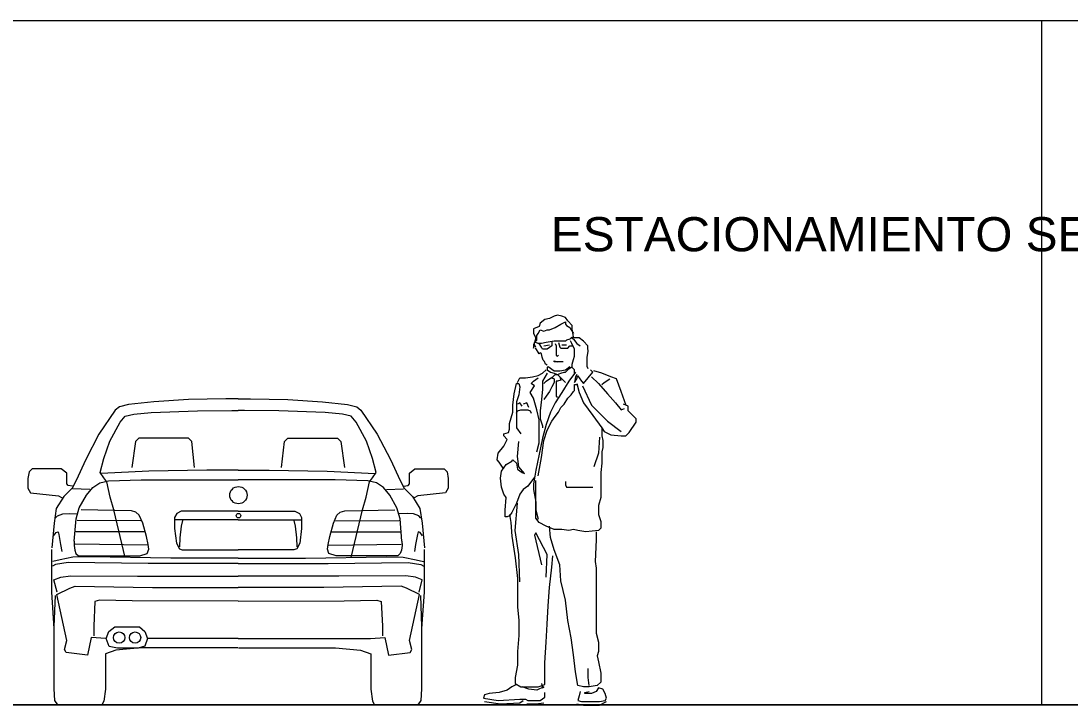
# Model space of a CAD drawing. Header units: metres. Extents: x -2 to 3328848, y -2 to 2725060.
# Drawn here: x 1663760.57 to 1663806.61, y 1363018.73 to 1363048.75 of the extents above; entities that cross this region are included whole.
import ezdxf

# ---------------------------------------------------------------- set-up
doc = ezdxf.new("R2010")
doc.units = ezdxf.units.M
doc.layers.get('0').update_dxf_attribs({"color": 253, "lineweight": 0})
doc.layers.add('DIEN HOA', color=253, linetype='Continuous', lineweight=0)
doc.layers.add('EFEC', color=253, linetype='Continuous', lineweight=0)
doc.styles.get("Standard").update_dxf_attribs({"font": 'arial.ttf'})

# ---------------------------------------------------------------- blocks, each defined once
blk = doc.blocks.new('A$C5B027DEA')
at = {"color": 0}
for p, q in [((0.3222, 1.7732, -2.7285), (0.3014, 1.7628, -2.7285)), ((0.3378, 1.7784, -2.7285), (0.3222, 1.7732, -2.7285)), ((0.3586, 1.7732, -2.7285), (0.3378, 1.7784, -2.7285)), ((0.3741, 1.768, -2.7285), (0.3586, 1.7732, -2.7285)), ((0.2546, 1.7264, -2.7285), (0.2286, 1.716, -2.7285)), ((0.2598, 1.742, -2.7285), (0.2546, 1.7264, -2.7285)), ((0.2806, 1.7576, -2.7285), (0.2598, 1.742, -2.7285)), ((0.3014, 1.7628, -2.7285), (0.2806, 1.7576, -2.7285)), ((0.3274, 1.7212, -2.7285), (0.3534, 1.7368, -2.7285)), ((0.3534, 1.7368, -2.7285), (0.3741, 1.7472, -2.7285)), ((0.3845, 1.7524, -2.7285), (0.3741, 1.768, -2.7285)), ((0.3741, 1.7472, -2.7285), (0.3741, 1.7368, -2.7285)), ((0.3741, 1.7368, -2.7285), (0.3793, 1.7316, -2.7285)), ((0.3793, 1.7316, -2.7285), (0.3949, 1.7212, -2.7285)), ((0.4053, 1.7316, -2.7285), (0.3845, 1.7524, -2.7285)), ((0.4053, 1.716, -2.7285), (0.4053, 1.7316, -2.7285)), ((0.2286, 1.716, -2.7285), (0.2286, 1.6952, -2.7285)), ((0.2286, 1.6952, -2.7285), (0.239, 1.6744, -2.7285)), ((0.2442, 1.6848, -2.7285), (0.2494, 1.6952, -2.7285)), ((0.2442, 1.664, -2.7285), (0.2442, 1.6848, -2.7285)), ((0.2494, 1.6952, -2.7285), (0.2598, 1.7108, -2.7285)), ((0.2598, 1.7108, -2.7285), (0.2754, 1.7056, -2.7285)), ((0.2754, 1.7056, -2.7285), (0.291, 1.7108, -2.7285)), ((0.291, 1.7108, -2.7285), (0.3014, 1.7108, -2.7285)), ((0.3014, 1.7108, -2.7285), (0.3274, 1.7212, -2.7285)), ((0.3949, 1.7212, -2.7285), (0.4001, 1.7108, -2.7285)), ((0.4001, 1.7108, -2.7285), (0.4105, 1.6952, -2.7285)), ((0.4105, 1.6796, -2.7285), (0.4001, 1.6744, -2.7285)), ((0.4105, 1.6796, -2.7285), (0.4053, 1.716, -2.7285)), ((0.2338, 1.6536, -2.7285), (0.2286, 1.6432, -2.7285)), ((0.2286, 1.6276, -2.7285), (0.2338, 1.6432, -2.7285)), ((0.2286, 1.6432, -2.7285), (0.2286, 1.6276, -2.7285)), ((0.239, 1.6744, -2.7285), (0.2338, 1.6536, -2.7285)), ((0.2338, 1.6536, -2.7285), (0.2442, 1.664, -2.7285)), ((0.2338, 1.6536, -2.7285), (0.239, 1.6588, -2.7285)), ((0.2338, 1.6432, -2.7285), (0.2338, 1.6536, -2.7285)), ((0.2338, 1.6432, -2.7285), (0.2338, 1.6536, -2.7285)), ((0.239, 1.6328, -2.7285), (0.2338, 1.6432, -2.7285)), ((0.2546, 1.6016, -2.7285), (0.2382, 1.6286, -2.7285)), ((0.239, 1.6588, -2.7285), (0.2442, 1.664, -2.7285)), ((0.2494, 1.6484, -2.7285), (0.239, 1.6536, -2.7285)), ((0.265, 1.6484, -2.7285), (0.2494, 1.6484, -2.7285)), ((0.265, 1.6328, -2.7285), (0.2546, 1.6484, -2.7285)), ((0.2858, 1.6536, -2.7285), (0.265, 1.6484, -2.7285)), ((0.2702, 1.6224, -2.7285), (0.265, 1.6328, -2.7285)), ((0.2754, 1.638, -2.7285), (0.3014, 1.6432, -2.7285)), ((0.3222, 1.6588, -2.7285), (0.2858, 1.6536, -2.7285)), ((0.3118, 1.638, -2.7285), (0.291, 1.6224, -2.7285)), ((0.3118, 1.6588, -2.7285), (0.3118, 1.6484, -2.7285)), ((0.3118, 1.6484, -2.7285), (0.3118, 1.638, -2.7285)), ((0.3274, 1.6588, -2.7285), (0.3222, 1.6588, -2.7285)), ((0.3378, 1.6588, -2.7285), (0.3274, 1.6588, -2.7285)), ((0.3274, 1.6484, -2.7285), (0.3326, 1.638, -2.7285)), ((0.3326, 1.638, -2.7285), (0.3326, 1.6276, -2.7285)), ((0.3326, 1.6276, -2.7285), (0.3326, 1.6224, -2.7285)), ((0.343, 1.6588, -2.7285), (0.3378, 1.6588, -2.7285)), ((0.3741, 1.6588, -2.7285), (0.343, 1.6588, -2.7285)), ((0.343, 1.6536, -2.7285), (0.3482, 1.6328, -2.7285)), ((0.3482, 1.6328, -2.7285), (0.3534, 1.6276, -2.7285)), ((0.3534, 1.6276, -2.7285), (0.3689, 1.6276, -2.7285)), ((0.3586, 1.6432, -2.7285), (0.3793, 1.6432, -2.7285)), ((0.3689, 1.6276, -2.7285), (0.3845, 1.6276, -2.7285)), ((0.3793, 1.664, -2.7285), (0.3741, 1.6588, -2.7285)), ((0.3949, 1.6692, -2.7285), (0.3793, 1.664, -2.7285)), ((0.3845, 1.6276, -2.7285), (0.3949, 1.638, -2.7285)), ((0.4001, 1.6744, -2.7285), (0.3949, 1.6692, -2.7285)), ((0.3949, 1.638, -2.7285), (0.4053, 1.638, -2.7285)), ((0.404, 1.6484, -2.7285), (0.397, 1.6612, -2.7285)), ((0.4001, 1.6744, -2.7285), (0.4105, 1.6692, -2.7285)), ((0.4105, 1.6744, -2.7285), (0.4001, 1.6744, -2.7285)), ((0.4157, 1.6224, -2.7285), (0.404, 1.6484, -2.7285)), ((0.4365, 1.6744, -2.7285), (0.4105, 1.6744, -2.7285)), ((0.4105, 1.6692, -2.7285), (0.4261, 1.6484, -2.7285)), ((0.4261, 1.6484, -2.7285), (0.4417, 1.638, -2.7285)), ((0.4573, 1.6588, -2.7285), (0.4365, 1.6744, -2.7285)), ((0.4763, 1.6388, -2.7285), (0.4573, 1.6588, -2.7285)), ((0.4763, 1.6284, -2.7285), (0.4763, 1.6388, -2.7285)), ((0.4781, 1.612, -2.7285), (0.4763, 1.6284, -2.7285)), ((0.2598, 1.6068, -2.7285), (0.2546, 1.6016, -2.7285)), ((0.265, 1.6016, -2.7285), (0.2598, 1.6068, -2.7285)), ((0.2684, 1.5871, -2.7285), (0.265, 1.6016, -2.7285)), ((0.273, 1.5723, -2.7285), (0.2684, 1.5871, -2.7285)), ((0.291, 1.6224, -2.7285), (0.2702, 1.6224, -2.7285)), ((0.3326, 1.6224, -2.7285), (0.3326, 1.5964, -2.7285)), ((0.3326, 1.5964, -2.7285), (0.3378, 1.5912, -2.7285)), ((0.3378, 1.5912, -2.7285), (0.343, 1.5964, -2.7285)), ((0.4105, 1.5756, -2.7285), (0.4157, 1.5912, -2.7285)), ((0.4157, 1.6172, -2.7285), (0.4157, 1.6224, -2.7285)), ((0.4157, 1.6016, -2.7285), (0.4157, 1.6172, -2.7285)), ((0.4157, 1.5912, -2.7285), (0.4157, 1.6016, -2.7285)), ((0.4729, 1.586, -2.7285), (0.4781, 1.612, -2.7285)), ((0.4729, 1.5652, -2.7285), (0.4729, 1.586, -2.7285)), ((0.2782, 1.5671, -2.7285), (0.273, 1.5723, -2.7285)), ((0.2828, 1.5543, -2.7285), (0.2782, 1.5671, -2.7285)), ((0.291, 1.5496, -2.7285), (0.2828, 1.5543, -2.7285)), ((0.2962, 1.5444, -2.7285), (0.291, 1.5392, -2.7285)), ((0.291, 1.5392, -2.7285), (0.291, 1.5288, -2.7285)), ((0.2962, 1.5444, -2.7285), (0.3222, 1.5236, -2.7285)), ((0.3222, 1.5704, -2.7285), (0.3378, 1.5652, -2.7285)), ((0.3222, 1.5652, -2.7285), (0.3222, 1.5704, -2.7285)), ((0.3274, 1.5652, -2.7285), (0.3222, 1.5652, -2.7285)), ((0.343, 1.5652, -2.7285), (0.3274, 1.5652, -2.7285)), ((0.3534, 1.5652, -2.7285), (0.343, 1.5652, -2.7285)), ((0.3637, 1.5652, -2.7285), (0.3534, 1.5652, -2.7285)), ((0.3741, 1.5288, -2.7285), (0.3949, 1.5444, -2.7285)), ((0.3741, 1.5184, -2.7285), (0.3897, 1.534, -2.7285)), ((0.3897, 1.534, -2.7285), (0.4053, 1.5444, -2.7285)), ((0.4053, 1.5548, -2.7285), (0.4105, 1.5756, -2.7285)), ((0.4053, 1.5392, -2.7285), (0.4053, 1.5548, -2.7285)), ((0.4157, 1.5288, -2.7285), (0.4053, 1.5392, -2.7285)), ((0.4729, 1.5444, -2.7285), (0.4729, 1.5652, -2.7285)), ((0.4781, 1.534, -2.7285), (0.4729, 1.5444, -2.7285)), ((0.1559, 1.4716, -2.7285), (0.1663, 1.4924, -2.7285)), ((0.1663, 1.4924, -2.7285), (0.1923, 1.4924, -2.7285)), ((0.1923, 1.4924, -2.7285), (0.2234, 1.4976, -2.7285)), ((0.2234, 1.4976, -2.7285), (0.2494, 1.5028, -2.7285)), ((0.2286, 1.4768, -2.7285), (0.2494, 1.4924, -2.7285)), ((0.2494, 1.5028, -2.7285), (0.2702, 1.5132, -2.7285)), ((0.2702, 1.5132, -2.7285), (0.2858, 1.5288, -2.7285)), ((0.291, 1.5132, -2.7285), (0.2702, 1.4768, -2.7285)), ((0.2858, 1.4768, -2.7285), (0.3014, 1.4872, -2.7285)), ((0.291, 1.5288, -2.7285), (0.3066, 1.5184, -2.7285)), ((0.3014, 1.4872, -2.7285), (0.317, 1.4976, -2.7285)), ((0.3066, 1.5184, -2.7285), (0.3222, 1.5132, -2.7285)), ((0.3118, 1.4924, -2.7285), (0.3222, 1.4872, -2.7285)), ((0.317, 1.4976, -2.7285), (0.3274, 1.508, -2.7285)), ((0.3222, 1.5236, -2.7285), (0.3482, 1.5236, -2.7285)), ((0.3222, 1.5132, -2.7285), (0.3378, 1.508, -2.7285)), ((0.3222, 1.4872, -2.7285), (0.3222, 1.4716, -2.7285)), ((0.3274, 1.508, -2.7285), (0.3378, 1.508, -2.7285)), ((0.3378, 1.508, -2.7285), (0.3534, 1.5132, -2.7285)), ((0.3378, 1.508, -2.7285), (0.343, 1.5028, -2.7285)), ((0.343, 1.5028, -2.7285), (0.3534, 1.4924, -2.7285)), ((0.3482, 1.5236, -2.7285), (0.3741, 1.5288, -2.7285)), ((0.3482, 1.4976, -2.7285), (0.3534, 1.482, -2.7285)), ((0.3534, 1.5132, -2.7285), (0.3689, 1.5184, -2.7285)), ((0.3534, 1.4924, -2.7285), (0.3689, 1.4768, -2.7285)), ((0.3689, 1.5184, -2.7285), (0.3741, 1.5184, -2.7285)), ((0.4209, 1.5184, -2.7285), (0.3897, 1.4768, -2.7285)), ((0.4157, 1.508, -2.7285), (0.4157, 1.5288, -2.7285)), ((0.4209, 1.4976, -2.7285), (0.4157, 1.4716, -2.7285)), ((0.4157, 1.4716, -2.7285), (0.4261, 1.4872, -2.7285)), ((0.4261, 1.508, -2.7285), (0.4209, 1.4976, -2.7285)), ((0.4261, 1.4872, -2.7285), (0.4313, 1.5028, -2.7285)), ((0.4313, 1.5028, -2.7285), (0.4365, 1.4924, -2.7285)), ((0.4365, 1.4924, -2.7285), (0.4469, 1.4768, -2.7285)), ((0.4573, 1.4664, -2.7285), (0.4781, 1.4924, -2.7285)), ((0.4781, 1.4924, -2.7285), (0.4989, 1.5184, -2.7285)), ((0.4989, 1.5184, -2.7285), (0.4885, 1.5288, -2.7285)), ((0.4937, 1.4976, -2.7285), (0.5248, 1.4664, -2.7285)), ((0.5404, 1.5132, -2.7285), (0.5041, 1.5236, -2.7285)), ((0.582, 1.4976, -2.7285), (0.5404, 1.5132, -2.7285)), ((0.5508, 1.4716, -2.7285), (0.5768, 1.4872, -2.7285)), ((0.608, 1.4872, -2.7285), (0.582, 1.4976, -2.7285)), ((0.6288, 1.43, -2.7285), (0.608, 1.4872, -2.7285)), ((0.1403, 1.4196, -2.7285), (0.1507, 1.4664, -2.7285)), ((0.1507, 1.4664, -2.7285), (0.1611, 1.4664, -2.7285)), ((0.1611, 1.4664, -2.7285), (0.1663, 1.4508, -2.7285)), ((0.1663, 1.4508, -2.7285), (0.1611, 1.4144, -2.7285)), ((0.2131, 1.4248, -2.7285), (0.2338, 1.456, -2.7285)), ((0.2182, 1.4664, -2.7285), (0.2286, 1.4768, -2.7285)), ((0.2338, 1.456, -2.7285), (0.2182, 1.4664, -2.7285)), ((0.2702, 1.4404, -2.7285), (0.265, 1.3936, -2.7285)), ((0.2702, 1.4768, -2.7285), (0.2702, 1.4404, -2.7285)), ((0.2754, 1.4664, -2.7285), (0.2858, 1.4768, -2.7285)), ((0.3118, 1.4508, -2.7285), (0.3014, 1.43, -2.7285)), ((0.3222, 1.4716, -2.7285), (0.3118, 1.4508, -2.7285)), ((0.3326, 1.4768, -2.7285), (0.3326, 1.4664, -2.7285)), ((0.3378, 1.4768, -2.7285), (0.3326, 1.4768, -2.7285)), ((0.3326, 1.4664, -2.7285), (0.3326, 1.4352, -2.7285)), ((0.3534, 1.482, -2.7285), (0.3378, 1.4768, -2.7285)), ((0.3897, 1.4768, -2.7285), (0.3586, 1.4248, -2.7285)), ((0.3689, 1.4768, -2.7285), (0.3741, 1.4716, -2.7285)), ((0.4157, 1.4612, -2.7285), (0.4261, 1.4612, -2.7285)), ((0.4157, 1.4508, -2.7285), (0.4157, 1.4612, -2.7285)), ((0.4157, 1.4352, -2.7285), (0.4157, 1.4508, -2.7285)), ((0.4261, 1.4664, -2.7285), (0.4365, 1.4248, -2.7285)), ((0.4469, 1.4768, -2.7285), (0.4573, 1.4664, -2.7285)), ((0.4521, 1.456, -2.7285), (0.4937, 1.3676, -2.7285)), ((0.5248, 1.4664, -2.7285), (0.5664, 1.4196, -2.7285)), ((0.5404, 1.4612, -2.7285), (0.5508, 1.4716, -2.7285)), ((0.1351, 1.3676, -2.7285), (0.1403, 1.4196, -2.7285)), ((0.1611, 1.4144, -2.7285), (0.1507, 1.3832, -2.7285)), ((0.2286, 1.3988, -2.7285), (0.2131, 1.4248, -2.7285)), ((0.2442, 1.3468, -2.7285), (0.2286, 1.3988, -2.7285)), ((0.265, 1.3936, -2.7285), (0.2598, 1.3416, -2.7285)), ((0.2858, 1.4092, -2.7285), (0.2754, 1.3936, -2.7285)), ((0.3014, 1.43, -2.7285), (0.2858, 1.4092, -2.7285)), ((0.3586, 1.4248, -2.7285), (0.3274, 1.378, -2.7285)), ((0.3326, 1.4352, -2.7285), (0.3326, 1.4092, -2.7285)), ((0.3326, 1.4092, -2.7285), (0.3378, 1.404, -2.7285)), ((0.3689, 1.3728, -2.7285), (0.3845, 1.3988, -2.7285)), ((0.3845, 1.3988, -2.7285), (0.4001, 1.4144, -2.7285)), ((0.4001, 1.4144, -2.7285), (0.4105, 1.43, -2.7285)), ((0.4105, 1.43, -2.7285), (0.4157, 1.4352, -2.7285)), ((0.4365, 1.4248, -2.7285), (0.4573, 1.378, -2.7285)), ((0.5664, 1.4196, -2.7285), (0.6028, 1.378, -2.7285)), ((0.6519, 1.3664, -2.7285), (0.6288, 1.43, -2.7285)), ((0.1351, 1.3364, -2.7285), (0.1351, 1.3676, -2.7285)), ((0.1507, 1.3832, -2.7285), (0.1507, 1.2636, -2.7285)), ((0.1507, 1.3312, -2.7285), (0.1559, 1.3416, -2.7285)), ((0.1663, 1.378, -2.7285), (0.1559, 1.3728, -2.7285)), ((0.1559, 1.3416, -2.7285), (0.1715, 1.3468, -2.7285)), ((0.1767, 1.3624, -2.7285), (0.1663, 1.378, -2.7285)), ((0.1715, 1.3468, -2.7285), (0.1871, 1.3468, -2.7285)), ((0.1975, 1.378, -2.7285), (0.1819, 1.3728, -2.7285)), ((0.1871, 1.3468, -2.7285), (0.2027, 1.3468, -2.7285)), ((0.2079, 1.3572, -2.7285), (0.1975, 1.378, -2.7285)), ((0.2027, 1.3468, -2.7285), (0.2131, 1.3416, -2.7285)), ((0.2131, 1.3416, -2.7285), (0.2182, 1.3312, -2.7285)), ((0.2546, 1.3, -2.7285), (0.2442, 1.3468, -2.7285)), ((0.2598, 1.3416, -2.7285), (0.2598, 1.3052, -2.7285)), ((0.3274, 1.378, -2.7285), (0.3066, 1.3364, -2.7285)), ((0.343, 1.3364, -2.7285), (0.3534, 1.3572, -2.7285)), ((0.3534, 1.3572, -2.7285), (0.3689, 1.3728, -2.7285)), ((0.4573, 1.378, -2.7285), (0.4989, 1.3208, -2.7285)), ((0.4937, 1.3676, -2.7285), (0.5664, 1.2948, -2.7285)), ((0.6028, 1.378, -2.7285), (0.6288, 1.3468, -2.7285)), ((0.6288, 1.3468, -2.7285), (0.6444, 1.352, -2.7285)), ((0.6599, 1.3624, -2.7285), (0.6392, 1.3728, -2.7285)), ((0.6599, 1.3416, -2.7285), (0.6599, 1.3624, -2.7285)), ((0.6963, 1.3052, -2.7285), (0.6599, 1.3416, -2.7285)), ((0.1195, 1.2844, -2.7285), (0.1351, 1.3364, -2.7285)), ((0.2546, 1.2428, -2.7285), (0.2546, 1.3, -2.7285)), ((0.2598, 1.3052, -2.7285), (0.2702, 1.274, -2.7285)), ((0.3066, 1.3364, -2.7285), (0.2858, 1.2792, -2.7285)), ((0.291, 1.2532, -2.7285), (0.3118, 1.2948, -2.7285)), ((0.3118, 1.2948, -2.7285), (0.3274, 1.3156, -2.7285)), ((0.3274, 1.3156, -2.7285), (0.343, 1.3364, -2.7285)), ((0.4989, 1.3208, -2.7285), (0.5404, 1.2636, -2.7285)), ((0.5664, 1.2948, -2.7285), (0.6288, 1.248, -2.7285)), ((0.6963, 1.2896, -2.7285), (0.6963, 1.3052, -2.7285)), ((0.1143, 1.2428, -2.7285), (0.1195, 1.2584, -2.7285)), ((0.1195, 1.2584, -2.7285), (0.1195, 1.2844, -2.7285)), ((0.1507, 1.2636, -2.7285), (0.1715, 1.2376, -2.7285)), ((0.2858, 1.2792, -2.7285), (0.2702, 1.2168, -2.7285)), ((0.2702, 1.274, -2.7285), (0.2702, 1.2636, -2.7285)), ((0.2754, 1.2064, -2.7285), (0.291, 1.2532, -2.7285)), ((0.5404, 1.2636, -2.7285), (0.5404, 1.2272, -2.7285)), ((0.5404, 1.2636, -2.7285), (0.5508, 1.248, -2.7285)), ((0.5508, 1.248, -2.7285), (0.582, 1.2324, -2.7285)), ((0.6651, 1.2428, -2.7285), (0.6963, 1.2896, -2.7285)), ((0.0935, 1.2376, -2.7285), (0.1143, 1.2428, -2.7285)), ((0.0935, 1.2272, -2.7285), (0.0935, 1.2376, -2.7285)), ((0.1091, 1.2116, -2.7285), (0.0935, 1.2272, -2.7285)), ((0.0935, 1.1804, -2.7285), (0.1091, 1.2116, -2.7285)), ((0.1559, 1.1336, -2.7285), (0.1611, 1.2012, -2.7285)), ((0.2546, 1.196, -2.7285), (0.2546, 1.2428, -2.7285)), ((0.2702, 1.2168, -2.7285), (0.2546, 1.144, -2.7285)), ((0.265, 1.1284, -2.7285), (0.2754, 1.2064, -2.7285)), ((0.53, 1.222, -2.7285), (0.5248, 1.1492, -2.7285)), ((0.5404, 1.2272, -2.7285), (0.5456, 1.2064, -2.7285)), ((0.5456, 1.2064, -2.7285), (0.5456, 1.1752, -2.7285)), ((0.582, 1.2324, -2.7285), (0.6288, 1.2272, -2.7285)), ((0.6288, 1.2272, -2.7285), (0.6496, 1.2272, -2.7285)), ((0.6496, 1.2272, -2.7285), (0.6651, 1.2428, -2.7285)), ((0.0624, 1.118, -2.7285), (0.0676, 1.1492, -2.7285)), ((0.0676, 1.1492, -2.7285), (0.0935, 1.1804, -2.7285)), ((0.2442, 1.1544, -2.7285), (0.2546, 1.196, -2.7285)), ((0.5248, 1.1492, -2.7285), (0.5041, 1.0868, -2.7285)), ((0.5456, 1.1752, -2.7285), (0.5404, 1.1544, -2.7285)), ((0.5404, 1.1544, -2.7285), (0.5404, 1.1336, -2.7285)), ((0.0727, 1.1076, -2.7285), (0.0624, 1.118, -2.7285)), ((0.0935, 1.0764, -2.7285), (0.0727, 1.1076, -2.7285)), ((0.1039, 1.0972, -2.7285), (0.1299, 1.1128, -2.7285)), ((0.1299, 1.1128, -2.7285), (0.1351, 1.118, -2.7285)), ((0.1351, 1.118, -2.7285), (0.1507, 1.1024, -2.7285)), ((0.1507, 1.1024, -2.7285), (0.1559, 1.0764, -2.7285)), ((0.1611, 1.0868, -2.7285), (0.1559, 1.1336, -2.7285)), ((0.2546, 1.144, -2.7285), (0.239, 1.0712, -2.7285)), ((0.2494, 1.0452, -2.7285), (0.265, 1.1284, -2.7285)), ((0.5404, 1.1024, -2.7285), (0.5352, 1.0608, -2.7285)), ((0.5404, 1.1336, -2.7285), (0.5404, 1.1024, -2.7285)), ((0.0779, 1.0348, -2.7285), (0.0831, 1.066, -2.7285)), ((0.0831, 1.066, -2.7285), (0.1039, 1.0972, -2.7285)), ((0.1559, 1.0764, -2.7285), (0.1767, 1.0608, -2.7285)), ((0.1871, 1.0556, -2.7285), (0.1611, 1.0868, -2.7285)), ((0.1767, 1.0608, -2.7285), (0.1871, 1.0556, -2.7285)), ((0.239, 1.0712, -2.7285), (0.2338, 1.0348, -2.7285)), ((0.5352, 1.0608, -2.7285), (0.5352, 1.0244, -2.7285)), ((0.0831, 0.9932, -2.7285), (0.0779, 1.0348, -2.7285)), ((0.2338, 1.04, -2.7285), (0.2027, 0.9984, -2.7285)), ((0.2338, 1.0348, -2.7285), (0.2286, 1.0088, -2.7285)), ((0.2286, 1.0088, -2.7285), (0.2286, 0.9828, -2.7285)), ((0.239, 1.0036, -2.7285), (0.239, 1.0244, -2.7285)), ((0.3741, 1.0192, -2.7285), (0.3741, 1.0036, -2.7285)), ((0.5352, 1.0244, -2.7285), (0.5352, 0.988, -2.7285)), ((0.0935, 0.962, -2.7285), (0.0831, 0.9932, -2.7285)), ((0.1039, 0.9464, -2.7285), (0.0935, 0.962, -2.7285)), ((0.1663, 0.962, -2.7285), (0.1507, 0.9204, -2.7285)), ((0.1819, 0.9828, -2.7285), (0.1663, 0.962, -2.7285)), ((0.2027, 0.9984, -2.7285), (0.1819, 0.9828, -2.7285)), ((0.2286, 0.9828, -2.7285), (0.239, 0.9256, -2.7285)), ((0.239, 0.9672, -2.7285), (0.239, 1.0036, -2.7285)), ((0.239, 0.9308, -2.7285), (0.239, 0.9672, -2.7285)), ((0.3741, 1.0036, -2.7285), (0.3793, 0.9932, -2.7285)), ((0.3793, 0.9932, -2.7285), (0.3949, 0.9932, -2.7285)), ((0.3949, 0.9932, -2.7285), (0.4365, 0.9932, -2.7285)), ((0.4365, 0.9932, -2.7285), (0.4781, 0.9932, -2.7285)), ((0.4781, 0.9932, -2.7285), (0.4989, 0.9932, -2.7285)), ((0.5352, 0.988, -2.7285), (0.5352, 0.9464, -2.7285)), ((0.0987, 0.8892, -2.7285), (0.1039, 0.9464, -2.7285)), ((0.1507, 0.9204, -2.7285), (0.1299, 0.8788, -2.7285)), ((0.1455, 0.7956, -2.7285), (0.1559, 0.9204, -2.7285)), ((0.239, 0.8996, -2.7285), (0.239, 0.9308, -2.7285)), ((0.239, 0.9256, -2.7285), (0.239, 0.8892, -2.7285)), ((0.5352, 0.9464, -2.7285), (0.5248, 0.91, -2.7285)), ((0.5248, 0.91, -2.7285), (0.5248, 0.8684, -2.7285)), ((0.0987, 0.858, -2.7285), (0.0987, 0.8892, -2.7285)), ((0.1195, 0.8632, -2.7285), (0.1091, 0.858, -2.7285)), ((0.1299, 0.8788, -2.7285), (0.1195, 0.8632, -2.7285)), ((0.1195, 0.8684, -2.7285), (0.1247, 0.832, -2.7285)), ((0.239, 0.8528, -2.7285), (0.239, 0.8996, -2.7285)), ((0.239, 0.8892, -2.7285), (0.2494, 0.8476, -2.7285)), ((0.5248, 0.8684, -2.7285), (0.5352, 0.8372, -2.7285)), ((0.1091, 0.858, -2.7285), (0.0987, 0.858, -2.7285)), ((0.1247, 0.832, -2.7285), (0.1299, 0.7696, -2.7285)), ((0.2546, 0.832, -2.7285), (0.239, 0.8528, -2.7285)), ((0.2858, 0.8164, -2.7285), (0.2546, 0.832, -2.7285)), ((0.3222, 0.8008, -2.7285), (0.2858, 0.8164, -2.7285)), ((0.3066, 0.7644, -2.7285), (0.3014, 0.8164, -2.7285)), ((0.5352, 0.8372, -2.7285), (0.5352, 0.806, -2.7285)), ((0.1299, 0.7696, -2.7285), (0.1455, 0.6708, -2.7285)), ((0.1611, 0.6864, -2.7285), (0.1455, 0.7956, -2.7285)), ((0.239, 0.7852, -2.7285), (0.2338, 0.7748, -2.7285)), ((0.2338, 0.7748, -2.7285), (0.265, 0.6396, -2.7285)), ((0.291, 0.6864, -2.7285), (0.239, 0.7852, -2.7285)), ((0.3586, 0.8008, -2.7285), (0.3222, 0.8008, -2.7285)), ((0.3897, 0.7956, -2.7285), (0.3586, 0.8008, -2.7285)), ((0.4105, 0.8008, -2.7285), (0.3897, 0.7956, -2.7285)), ((0.4313, 0.7956, -2.7285), (0.4105, 0.8008, -2.7285)), ((0.4677, 0.7904, -2.7285), (0.4313, 0.7956, -2.7285)), ((0.5248, 0.7956, -2.7285), (0.4677, 0.7904, -2.7285)), ((0.5144, 0.7904, -2.7285), (0.5144, 0.754, -2.7285)), ((0.5352, 0.806, -2.7285), (0.5248, 0.7956, -2.7285)), ((0.3222, 0.7072, -2.7285), (0.3066, 0.7644, -2.7285)), ((0.5144, 0.754, -2.7285), (0.5092, 0.6552, -2.7285)), ((0.1455, 0.6708, -2.7285), (0.1559, 0.5772, -2.7285)), ((0.1663, 0.5616, -2.7285), (0.1611, 0.6864, -2.7285)), ((0.2858, 0.5824, -2.7285), (0.291, 0.6864, -2.7285)), ((0.3118, 0.6292, -2.7285), (0.317, 0.6812, -2.7285)), ((0.3482, 0.6396, -2.7285), (0.3222, 0.7072, -2.7285)), ((0.3014, 0.5356, -2.7285), (0.3118, 0.6292, -2.7285)), ((0.3534, 0.5668, -2.7285), (0.3482, 0.6396, -2.7285)), ((0.5092, 0.6552, -2.7285), (0.5144, 0.624, -2.7285)), ((0.5144, 0.624, -2.7285), (0.5144, 0.598, -2.7285)), ((0.1559, 0.5772, -2.7285), (0.1559, 0.4472, -2.7285)), ((0.5144, 0.598, -2.7285), (0.5144, 0.5564, -2.7285)), ((0.2962, 0.4524, -2.7285), (0.3014, 0.5356, -2.7285)), ((0.3741, 0.4784, -2.7285), (0.3534, 0.5668, -2.7285)), ((0.5144, 0.5564, -2.7285), (0.5144, 0.5148, -2.7285)), ((0.5144, 0.5148, -2.7285), (0.5144, 0.468, -2.7285)), ((0.1559, 0.4472, -2.7285), (0.1611, 0.3848, -2.7285)), ((0.291, 0.3692, -2.7285), (0.2962, 0.4524, -2.7285)), ((0.3845, 0.3848, -2.7285), (0.3741, 0.4784, -2.7285)), ((0.5144, 0.468, -2.7285), (0.5144, 0.4316, -2.7285)), ((0.5144, 0.4316, -2.7285), (0.5144, 0.364, -2.7285)), ((0.1611, 0.3848, -2.7285), (0.1611, 0.3172, -2.7285)), ((0.4001, 0.3068, -2.7285), (0.3845, 0.3848, -2.7285)), ((0.2858, 0.286, -2.7285), (0.291, 0.3692, -2.7285)), ((0.5144, 0.364, -2.7285), (0.5144, 0.3276, -2.7285)), ((0.1611, 0.3172, -2.7285), (0.1559, 0.2444, -2.7285)), ((0.4105, 0.2288, -2.7285), (0.4001, 0.3068, -2.7285)), ((0.5144, 0.3276, -2.7285), (0.5248, 0.286, -2.7285)), ((0.1559, 0.2444, -2.7285), (0.1559, 0.182, -2.7285)), ((0.2806, 0.1924, -2.7285), (0.2858, 0.286, -2.7285)), ((0.5248, 0.2444, -2.7285), (0.5196, 0.2236, -2.7285)), ((0.5248, 0.286, -2.7285), (0.5248, 0.2444, -2.7285)), ((0.2806, 0.1248, -2.7285), (0.2806, 0.1924, -2.7285)), ((0.4209, 0.1508, -2.7285), (0.4105, 0.2288, -2.7285)), ((0.5196, 0.2236, -2.7285), (0.5248, 0.1976, -2.7285)), ((0.5248, 0.1976, -2.7285), (0.5352, 0.1456, -2.7285)), ((0.1559, 0.182, -2.7285), (0.1455, 0.1248, -2.7285)), ((0.4313, 0.0884, -2.7285), (0.4209, 0.1508, -2.7285)), ((0.4781, 0.1248, -2.7285), (0.4781, 0.1664, -2.7285)), ((0.5352, 0.1456, -2.7285), (0.5352, 0.104, -2.7285)), ((0.1455, 0.1248, -2.7285), (0.1455, 0.0988, -2.7285)), ((0.1455, 0.0988, -2.7285), (0.1715, 0.0832, -2.7285)), ((0.265, 0.0988, -2.7285), (0.2702, 0.078, -2.7285)), ((0.2806, 0.0936, -2.7285), (0.2806, 0.1248, -2.7285)), ((0.4833, 0.0884, -2.7285), (0.4781, 0.1248, -2.7285)), ((0.5352, 0.104, -2.7285), (0.5196, 0.0884, -2.7285)), ((0.026, 0.052, -2.7285), (0.0052, 0.0468, -2.7285)), ((0.0727, 0.0572, -2.7285), (0.026, 0.052, -2.7285)), ((0.1091, 0.0676, -2.7285), (0.0727, 0.0572, -2.7285)), ((0.1299, 0.0832, -2.7285), (0.1091, 0.0676, -2.7285)), ((0.1507, 0.0936, -2.7285), (0.1299, 0.0832, -2.7285)), ((0.1715, 0.0832, -2.7285), (0.1975, 0.0832, -2.7285)), ((0.2079, 0.0728, -2.7285), (0.1767, 0.0832, -2.7285)), ((0.1975, 0.0832, -2.7285), (0.2494, 0.0832, -2.7285)), ((0.2442, 0.0676, -2.7285), (0.2079, 0.0728, -2.7285)), ((0.2754, 0.0832, -2.7285), (0.2442, 0.0676, -2.7285)), ((0.2494, 0.0832, -2.7285), (0.2806, 0.0936, -2.7285)), ((0.2702, 0.078, -2.7285), (0.2754, 0.0832, -2.7285)), ((0.2806, 0.0364, -2.7285), (0.2806, 0.0572, -2.7285)), ((0.4573, 0.0832, -2.7285), (0.4313, 0.0884, -2.7285)), ((0.4417, 0.0624, -2.7285), (0.4365, 0.0416, -2.7285)), ((0.4833, 0.0832, -2.7285), (0.4573, 0.0832, -2.7285)), ((0.4625, 0.0572, -2.7285), (0.4833, 0.0624, -2.7285)), ((0.4625, 0.052, -2.7285), (0.4625, 0.0572, -2.7285)), ((0.4677, 0.052, -2.7285), (0.4625, 0.052, -2.7285)), ((0.4937, 0.052, -2.7285), (0.4677, 0.052, -2.7285)), ((0.5196, 0.0884, -2.7285), (0.4833, 0.0832, -2.7285)), ((0.5144, 0.0624, -2.7285), (0.4937, 0.052, -2.7285)), ((0.5248, 0.078, -2.7285), (0.5144, 0.0624, -2.7285)), ((0.5456, 0.0728, -2.7285), (0.5248, 0.078, -2.7285)), ((0.556, 0.052, -2.7285), (0.5456, 0.0728, -2.7285)), ((0.5612, 0.0312, -2.7285), (0.556, 0.052, -2.7285)), ((0.0052, 0.0468, -2.7285), (0, 0.0312, -2.7285)), ((0, 0.0312, -2.7285), (0.0676, 0.0208, -2.7285)), ((0.0052, 0.0156, -2.7285), (0.0779, 0.0052, -2.7285)), ((0.0676, 0.0208, -2.7285), (0.1663, 0.026, -2.7285)), ((0.0779, 0.0052, -2.7285), (0.1663, 0.0104, -2.7285)), ((0.1663, 0.026, -2.7285), (0.1923, 0.026, -2.7285)), ((0.1663, 0.0104, -2.7285), (0.1819, 0.0208, -2.7285)), ((0.1923, 0.026, -2.7285), (0.2027, 0.0208, -2.7285)), ((0.1975, 0.0052, -2.7285), (0.239, 0.0052, -2.7285)), ((0.2027, 0.0208, -2.7285), (0.2598, 0.0208, -2.7285)), ((0.239, 0.0052, -2.7285), (0.2754, 0.0104, -2.7285)), ((0.2598, 0.0208, -2.7285), (0.2806, 0.0364, -2.7285)), ((0.4261, 0.0052, -2.7285), (0.4573, 0, -2.7285)), ((0.4365, 0.0416, -2.7285), (0.4313, 0.0208, -2.7285)), ((0.4313, 0.0208, -2.7285), (0.4469, 0.0156, -2.7285)), ((0.4469, 0.0156, -2.7285), (0.4729, 0.0156, -2.7285)), ((0.4729, 0.0156, -2.7285), (0.5041, 0.0156, -2.7285)), ((0.5041, 0.0156, -2.7285), (0.53, 0.0156, -2.7285)), ((0.53, 0.0156, -2.7285), (0.556, 0.0208, -2.7285)), ((0.53, 0, -2.7285), (0.5612, 0.0156, -2.7285)), ((0.556, 0.0208, -2.7285), (0.5612, 0.0312, -2.7285)), ((0.4573, 0, -2.7285), (0.53, 0, -2.7285))]:
    blk.add_line(p, q, dxfattribs=at)
blk = doc.blocks.new('PE-07')
blk.add_blockref('A$C5B027DEA', (-0.5041, -0.0156, 2.7285))

msp = doc.modelspace()

# ---------------------------------------------------------------- linework, layer by layer
for p, q in [((1663856.859, 1363048.749), (1663734.859, 1363048.749)), ((1663805.359, 1363048.749), (1663805.359, 1363018.749)), ((1663952.859, 1363018.749), (1663732.859, 1363018.749)), ((1663952.859, 1363018.749), (1663732.859, 1363018.749))]:
    msp.add_line(p, q)
at = {"linetype": 'Continuous'}
msp.add_line((1663732.859, 1363018.749), (1663952.859, 1363018.749), dxfattribs=at)
at = {"layer": 'DIEN HOA'}
for p, q in [((1663765.296, 1363031.925), (1663764.89, 1363031.819)), ((1663766.396, 1363032.032), (1663765.296, 1363031.925)), ((1663767.921, 1363032.138), (1663766.396, 1363032.032)), ((1663769.561, 1363032.176), (1663767.921, 1363032.138)), ((1663770.1, 1363032.176), (1663769.561, 1363032.176)), ((1663770.1, 1363032.176), (1663770.638, 1363032.176)), ((1663770.638, 1363032.176), (1663772.279, 1363032.138)), ((1663772.279, 1363032.138), (1663773.803, 1363032.032)), ((1663773.803, 1363032.032), (1663774.904, 1363031.925)), ((1663774.904, 1363031.925), (1663775.309, 1363031.819)), ((1663764.707, 1363031.665), (1663763.993, 1363030.623)), ((1663764.89, 1363031.819), (1663764.707, 1363031.665)), ((1663765.141, 1363031.405), (1663765.518, 1363031.501)), ((1663765.518, 1363031.501), (1663766.28, 1363031.569)), ((1663766.28, 1363031.569), (1663768.316, 1363031.636)), ((1663768.316, 1363031.636), (1663769.822, 1363031.655)), ((1663769.822, 1363031.655), (1663770.1, 1363031.655)), ((1663770.377, 1363031.655), (1663770.1, 1363031.655)), ((1663771.883, 1363031.636), (1663770.377, 1363031.655)), ((1663773.919, 1363031.569), (1663771.883, 1363031.636)), ((1663774.682, 1363031.501), (1663773.919, 1363031.569)), ((1663775.058, 1363031.405), (1663774.682, 1363031.501)), ((1663775.309, 1363031.819), (1663775.492, 1363031.665)), ((1663775.492, 1363031.665), (1663776.206, 1363030.623)), ((1663764.467, 1363030.305), (1663764.919, 1363031.144)), ((1663764.919, 1363031.144), (1663765.141, 1363031.405)), ((1663775.28, 1363031.144), (1663775.058, 1363031.405)), ((1663775.732, 1363030.305), (1663775.28, 1363031.144)), ((1663763.993, 1363030.623), (1663763.411, 1363029.505)), ((1663776.206, 1363030.623), (1663776.788, 1363029.505)), ((1663764.199, 1363029.557), (1663764.467, 1363030.305)), ((1663765.59, 1363030.301), (1663765.438, 1363029.156)), ((1663765.742, 1363030.436), (1663765.59, 1363030.301)), ((1663767.916, 1363030.436), (1663765.742, 1363030.436)), ((1663768.062, 1363030.296), (1663767.916, 1363030.436)), ((1663768.191, 1363029.15), (1663768.062, 1363030.296)), ((1663772.008, 1363029.15), (1663772.137, 1363030.296)), ((1663772.137, 1363030.296), (1663772.283, 1363030.436)), ((1663772.283, 1363030.436), (1663774.457, 1363030.436)), ((1663774.457, 1363030.436), (1663774.609, 1363030.301)), ((1663774.609, 1363030.301), (1663774.761, 1363029.156)), ((1663776, 1363029.557), (1663775.732, 1363030.305)), ((1663763.411, 1363029.505), (1663762.993, 1363028.583)), ((1663764.042, 1363028.932), (1663764.199, 1363029.557)), ((1663776.157, 1363028.932), (1663776, 1363029.557)), ((1663776.788, 1363029.505), (1663777.206, 1363028.583)), ((1663760.928, 1363028.972), (1663760.875, 1363028.667)), ((1663761.054, 1363029.098), (1663760.928, 1363028.972)), ((1663762.34, 1363029.098), (1663761.054, 1363029.098)), ((1663762.582, 1363028.909), (1663762.34, 1363029.098)), ((1663762.582, 1363028.446), (1663762.582, 1363028.909)), ((1663764.199, 1363028.698), (1663764.042, 1363028.932)), ((1663766.187, 1363028.999), (1663764.087, 1363028.899)), ((1663764.333, 1363028.52), (1663764.199, 1363028.698)), ((1663768.733, 1363029.044), (1663766.187, 1363028.999)), ((1663770.1, 1363029.044), (1663768.733, 1363029.044)), ((1663770.1, 1363029.044), (1663771.466, 1363029.044)), ((1663771.466, 1363029.044), (1663774.013, 1363028.999)), ((1663774.013, 1363028.999), (1663776.112, 1363028.899)), ((1663775.866, 1363028.52), (1663776, 1363028.698)), ((1663776, 1363028.698), (1663776.157, 1363028.932)), ((1663777.617, 1363028.909), (1663777.859, 1363029.098)), ((1663777.617, 1363028.446), (1663777.617, 1363028.909)), ((1663777.859, 1363029.098), (1663779.145, 1363029.098)), ((1663779.145, 1363029.098), (1663779.271, 1363028.972)), ((1663779.271, 1363028.972), (1663779.324, 1363028.667)), ((1663760.875, 1363028.667), (1663760.875, 1363028.246)), ((1663760.875, 1363028.246), (1663760.991, 1363028.046)), ((1663762.814, 1363028.246), (1663762.445, 1363027.888)), ((1663762.635, 1363028.361), (1663762.582, 1363028.446)), ((1663762.835, 1363028.34), (1663762.635, 1363028.361)), ((1663762.993, 1363028.583), (1663762.814, 1363028.246)), ((1663763.593, 1363028.193), (1663762.835, 1363028.225)), ((1663763.439, 1363027.939), (1663763.719, 1363028.274)), ((1663763.719, 1363028.274), (1663764.031, 1363028.486)), ((1663764.031, 1363028.486), (1663764.411, 1363028.564)), ((1663764.478, 1363027.861), (1663764.333, 1363028.52)), ((1663764.411, 1363028.564), (1663765.84, 1363028.609)), ((1663765.84, 1363028.609), (1663770.1, 1363028.609)), ((1663774.359, 1363028.609), (1663770.1, 1363028.609)), ((1663775.788, 1363028.564), (1663774.359, 1363028.609)), ((1663775.721, 1363027.861), (1663775.866, 1363028.52)), ((1663776.168, 1363028.486), (1663775.788, 1363028.564)), ((1663776.481, 1363028.274), (1663776.168, 1363028.486)), ((1663776.76, 1363027.939), (1663776.481, 1363028.274)), ((1663776.606, 1363028.193), (1663777.364, 1363028.225)), ((1663777.206, 1363028.583), (1663777.385, 1363028.246)), ((1663777.364, 1363028.34), (1663777.565, 1363028.361)), ((1663777.385, 1363028.246), (1663777.754, 1363027.888)), ((1663777.565, 1363028.361), (1663777.617, 1363028.446)), ((1663779.324, 1363028.246), (1663779.208, 1363028.046)), ((1663779.324, 1363028.667), (1663779.324, 1363028.246)), ((1663760.991, 1363028.046), (1663762.213, 1363027.909)), ((1663762.445, 1363027.888), (1663762.118, 1363027.351)), ((1663762.213, 1363027.909), (1663762.371, 1363027.825)), ((1663763.128, 1363027.392), (1663763.439, 1363027.939)), ((1663764.645, 1363027.303), (1663764.478, 1363027.861)), ((1663775.554, 1363027.303), (1663775.721, 1363027.861)), ((1663777.071, 1363027.392), (1663776.76, 1363027.939)), ((1663777.754, 1363027.888), (1663778.081, 1363027.351)), ((1663777.986, 1363027.909), (1663777.828, 1363027.825)), ((1663779.208, 1363028.046), (1663777.986, 1363027.909)), ((1663762.118, 1363027.351), (1663762.024, 1363026.709)), ((1663762.993, 1363026.901), (1663763.128, 1363027.392)), ((1663765.416, 1363027.258), (1663763.216, 1363027.303)), ((1663765.141, 1363025.213), (1663764.645, 1363027.303)), ((1663774.783, 1363027.258), (1663776.983, 1363027.303)), ((1663775.058, 1363025.213), (1663775.554, 1363027.303)), ((1663777.206, 1363026.901), (1663777.071, 1363027.392)), ((1663778.081, 1363027.351), (1663778.176, 1363026.709)), ((1663762.076, 1363026.93), (1663762.171, 1363027.035)), ((1663762.171, 1363027.035), (1663762.403, 1363027.119)), ((1663762.403, 1363027.119), (1663762.687, 1363027.14)), ((1663762.687, 1363027.14), (1663763.035, 1363027.119)), ((1663762.909, 1363025.919), (1663762.993, 1363026.901)), ((1663765.617, 1363027.203), (1663765.416, 1363027.258)), ((1663765.762, 1363027.069), (1663765.617, 1363027.203)), ((1663765.918, 1363026.712), (1663765.762, 1363027.069)), ((1663767.404, 1363027.133), (1663767.314, 1363026.965)), ((1663767.314, 1363026.965), (1663767.314, 1363026.485)), ((1663770.1, 1363026.865), (1663767.348, 1363026.865)), ((1663767.605, 1363027.244), (1663767.404, 1363027.133)), ((1663770.1, 1363027.244), (1663767.605, 1363027.244)), ((1663770.1, 1363027.244), (1663772.594, 1363027.244)), ((1663770.1, 1363026.865), (1663772.851, 1363026.865)), ((1663772.594, 1363027.244), (1663772.795, 1363027.133)), ((1663772.795, 1363027.133), (1663772.885, 1363026.965)), ((1663772.885, 1363026.965), (1663772.885, 1363026.485)), ((1663774.281, 1363026.712), (1663774.437, 1363027.069)), ((1663774.437, 1363027.069), (1663774.582, 1363027.203)), ((1663774.582, 1363027.203), (1663774.783, 1363027.258)), ((1663777.512, 1363027.14), (1663777.164, 1363027.119)), ((1663777.29, 1363025.919), (1663777.206, 1363026.901)), ((1663777.796, 1363027.119), (1663777.512, 1363027.14)), ((1663778.028, 1363027.035), (1663777.796, 1363027.119)), ((1663778.123, 1363026.93), (1663778.028, 1363027.035)), ((1663762.024, 1363026.709), (1663761.918, 1363025.624)), ((1663765.829, 1363026.823), (1663763.037, 1363026.834)), ((1663766.074, 1363026.131), (1663765.918, 1363026.712)), ((1663767.314, 1363026.485), (1663767.393, 1363025.838)), ((1663767.594, 1363026.586), (1663767.538, 1363026.073)), ((1663767.661, 1363026.831), (1663767.594, 1363026.586)), ((1663772.538, 1363026.831), (1663772.606, 1363026.586)), ((1663772.606, 1363026.586), (1663772.661, 1363026.073)), ((1663772.885, 1363026.485), (1663772.807, 1363025.838)), ((1663774.125, 1363026.131), (1663774.281, 1363026.712)), ((1663774.37, 1363026.823), (1663777.162, 1363026.834)), ((1663778.176, 1363026.709), (1663778.281, 1363025.624)), ((1663762.003, 1363026.161), (1663762.108, 1363026.298)), ((1663762.108, 1363026.298), (1663762.203, 1363026.33)), ((1663762.203, 1363026.33), (1663762.234, 1363026.214)), ((1663762.234, 1363026.214), (1663762.308, 1363025.772)), ((1663762.909, 1363025.919), (1663762.907, 1363025.727)), ((1663765.984, 1363026.332), (1663762.974, 1363026.332)), ((1663766.153, 1363025.774), (1663766.074, 1363026.131)), ((1663767.538, 1363026.073), (1663767.527, 1363025.682)), ((1663772.661, 1363026.073), (1663772.673, 1363025.682)), ((1663774.046, 1363025.774), (1663774.125, 1363026.131)), ((1663774.215, 1363026.332), (1663777.225, 1363026.332)), ((1663777.29, 1363025.919), (1663777.292, 1363025.727)), ((1663777.965, 1363026.214), (1663777.891, 1363025.772)), ((1663777.996, 1363026.33), (1663777.965, 1363026.214)), ((1663778.091, 1363026.298), (1663777.996, 1363026.33)), ((1663778.197, 1363026.161), (1663778.091, 1363026.298)), ((1663761.925, 1363023.68), (1663761.925, 1363025.559)), ((1663762.308, 1363025.772), (1663762.361, 1363025.477)), ((1663762.907, 1363025.727), (1663762.935, 1363025.522)), ((1663762.935, 1363025.522), (1663762.982, 1363025.386)), ((1663766.131, 1363025.741), (1663762.945, 1363025.785)), ((1663766.113, 1363025.381), (1663766.177, 1363025.579)), ((1663766.177, 1363025.579), (1663766.153, 1363025.774)), ((1663767.393, 1363025.838), (1663767.527, 1363025.581)), ((1663767.527, 1363025.581), (1663767.649, 1363025.537)), ((1663767.649, 1363025.537), (1663770.1, 1363025.537)), ((1663772.55, 1363025.537), (1663770.1, 1363025.537)), ((1663772.673, 1363025.581), (1663772.55, 1363025.537)), ((1663772.807, 1363025.838), (1663772.673, 1363025.581)), ((1663774.022, 1363025.579), (1663774.046, 1363025.774)), ((1663774.086, 1363025.381), (1663774.022, 1363025.579)), ((1663774.068, 1363025.741), (1663777.254, 1363025.785)), ((1663777.264, 1363025.522), (1663777.218, 1363025.386)), ((1663777.292, 1363025.727), (1663777.264, 1363025.522)), ((1663777.891, 1363025.772), (1663777.838, 1363025.477)), ((1663778.274, 1363023.68), (1663778.274, 1363025.559)), ((1663762.288, 1363025.102), (1663761.965, 1363025.035)), ((1663762.851, 1363025.223), (1663762.288, 1363025.102)), ((1663763.59, 1363025.237), (1663762.851, 1363025.223)), ((1663762.982, 1363025.386), (1663763.095, 1363025.282)), ((1663763.095, 1363025.282), (1663765.792, 1363025.282)), ((1663767.148, 1363025.183), (1663763.59, 1363025.237)), ((1663765.792, 1363025.282), (1663766.113, 1363025.381)), ((1663770.1, 1363025.183), (1663767.148, 1363025.183)), ((1663770.1, 1363025.183), (1663773.052, 1363025.183)), ((1663773.052, 1363025.183), (1663776.609, 1363025.237)), ((1663774.408, 1363025.282), (1663774.086, 1363025.381)), ((1663777.104, 1363025.282), (1663774.408, 1363025.282)), ((1663776.609, 1363025.237), (1663777.348, 1363025.223)), ((1663777.218, 1363025.386), (1663777.104, 1363025.282)), ((1663777.348, 1363025.223), (1663777.912, 1363025.102)), ((1663777.912, 1363025.102), (1663778.234, 1363025.035)), ((1663762.086, 1363024.901), (1663761.952, 1363024.821)), ((1663762.637, 1363024.982), (1663762.086, 1363024.901)), ((1663766.154, 1363024.941), (1663762.637, 1363024.982)), ((1663770.1, 1363024.941), (1663766.154, 1363024.941)), ((1663770.1, 1363024.941), (1663774.045, 1363024.941)), ((1663774.045, 1363024.941), (1663777.562, 1363024.982)), ((1663777.562, 1363024.982), (1663778.113, 1363024.901)), ((1663778.113, 1363024.901), (1663778.247, 1363024.821)), ((1663762.019, 1363024.23), (1663762.314, 1363024.351)), ((1663762.153, 1363023.68), (1663762.019, 1363024.23)), ((1663762.314, 1363024.351), (1663762.744, 1363024.405)), ((1663762.744, 1363024.405), (1663765.684, 1363024.391)), ((1663765.684, 1363024.391), (1663770.1, 1363024.391)), ((1663774.515, 1363024.391), (1663770.1, 1363024.391)), ((1663777.455, 1363024.405), (1663774.515, 1363024.391)), ((1663777.885, 1363024.351), (1663777.455, 1363024.405)), ((1663778.18, 1363024.23), (1663777.885, 1363024.351)), ((1663778.046, 1363023.68), (1663778.18, 1363024.23)), ((1663762.032, 1363022.09), (1663761.925, 1363023.68)), ((1663762.14, 1363023.586), (1663762.717, 1363023.868)), ((1663762.717, 1363023.868), (1663762.945, 1363023.949)), ((1663762.945, 1363023.949), (1663766.342, 1363023.895)), ((1663766.342, 1363023.895), (1663770.1, 1363023.895)), ((1663773.857, 1363023.895), (1663770.1, 1363023.895)), ((1663777.254, 1363023.949), (1663773.857, 1363023.895)), ((1663777.482, 1363023.868), (1663777.254, 1363023.949)), ((1663778.059, 1363023.586), (1663777.482, 1363023.868)), ((1663778.167, 1363022.09), (1663778.274, 1363023.68)), ((1663762.032, 1363022.184), (1663762.086, 1363023.533)), ((1663762.583, 1363021.566), (1663762.14, 1363023.586)), ((1663763.818, 1363023.276), (1663763.764, 1363022.195)), ((1663764.019, 1363023.329), (1663763.818, 1363023.276)), ((1663765.443, 1363023.302), (1663764.019, 1363023.329)), ((1663770.1, 1363023.289), (1663765.443, 1363023.302)), ((1663770.1, 1363023.289), (1663774.757, 1363023.302)), ((1663774.757, 1363023.302), (1663776.18, 1363023.329)), ((1663776.18, 1363023.329), (1663776.381, 1363023.276)), ((1663776.381, 1363023.276), (1663776.435, 1363022.195)), ((1663777.616, 1363021.566), (1663778.059, 1363023.586)), ((1663778.167, 1363022.184), (1663778.113, 1363023.533)), ((1663762.032, 1363019.447), (1663762.032, 1363022.09)), ((1663763.764, 1363022.195), (1663763.764, 1363021.766)), ((1663764.304, 1363021.651), (1663764.429, 1363021.958)), ((1663764.429, 1363021.958), (1663764.695, 1363022.166)), ((1663764.695, 1363022.166), (1663765.768, 1363022.166)), ((1663765.768, 1363022.166), (1663766, 1363021.967)), ((1663766, 1363021.967), (1663766.125, 1363021.651)), ((1663776.435, 1363022.195), (1663776.435, 1363021.766)), ((1663778.167, 1363019.447), (1663778.167, 1363022.09)), ((1663762.476, 1363021.164), (1663762.583, 1363021.566)), ((1663763.657, 1363021.698), (1663763.496, 1363020.922)), ((1663764.288, 1363021.658), (1663763.657, 1363021.698)), ((1663764.446, 1363021.302), (1663764.304, 1363021.651)), ((1663766.009, 1363021.319), (1663765.718, 1363021.227)), ((1663766.125, 1363021.651), (1663766.009, 1363021.319)), ((1663770.1, 1363021.658), (1663766.14, 1363021.658)), ((1663770.1, 1363021.658), (1663774.059, 1363021.658)), ((1663774.059, 1363021.658), (1663775.911, 1363021.658)), ((1663775.911, 1363021.658), (1663776.542, 1363021.698)), ((1663776.542, 1363021.698), (1663776.703, 1363020.922)), ((1663777.724, 1363021.164), (1663777.616, 1363021.566)), ((1663762.556, 1363021.043), (1663762.476, 1363021.164)), ((1663763.496, 1363020.922), (1663762.556, 1363021.043)), ((1663764.731, 1363021.135), (1663764.274, 1363020.987)), ((1663764.274, 1363020.987), (1663764.274, 1363019.433)), ((1663764.803, 1363021.227), (1663764.446, 1363021.302)), ((1663765.832, 1363021.242), (1663764.731, 1363021.135)), ((1663765.718, 1363021.227), (1663764.803, 1363021.227)), ((1663770.088, 1363021.242), (1663765.832, 1363021.242)), ((1663770.111, 1363021.242), (1663774.367, 1363021.242)), ((1663774.367, 1363021.242), (1663775.468, 1363021.135)), ((1663775.468, 1363021.135), (1663775.925, 1363020.987)), ((1663775.925, 1363020.987), (1663775.925, 1363019.433)), ((1663776.703, 1363020.922), (1663777.643, 1363021.043)), ((1663777.643, 1363021.043), (1663777.724, 1363021.164)), ((1663762.059, 1363018.937), (1663762.032, 1363019.447)), ((1663764.274, 1363019.433), (1663764.207, 1363018.896)), ((1663775.925, 1363019.433), (1663775.992, 1363018.896)), ((1663778.14, 1363018.937), (1663778.167, 1363019.447)), ((1663762.194, 1363018.749), (1663762.059, 1363018.937)), ((1663764.113, 1363018.749), (1663762.194, 1363018.749)), ((1663764.207, 1363018.896), (1663764.113, 1363018.749)), ((1663775.992, 1363018.896), (1663776.086, 1363018.749)), ((1663776.086, 1363018.749), (1663778.006, 1363018.749)), ((1663778.006, 1363018.749), (1663778.14, 1363018.937))]:
    msp.add_line(p, q, dxfattribs=at)
for centre, radius in [((1663770.115, 1363027.942), 0.38), ((1663770.115, 1363027.043), 0.101), ((1663764.878, 1363021.693), 0.249), ((1663765.576, 1363021.693), 0.249)]:
    msp.add_circle(centre, radius, dxfattribs=at)

# ---------------------------------------------------------------- block references
at = {"layer": 'EFEC', "xscale": 9.620559221992266, "yscale": 9.620559221992266, "zscale": 9.620559221992266}
msp.add_blockref('PE-07', (1663785.713, 1363018.884), dxfattribs=at)
msp.add_blockref('PE-07', (1663785.713, 1363018.884), dxfattribs=at)
msp.add_blockref('PE-07', (1663785.713, 1363018.884), dxfattribs=at)

# ---------------------------------------------------------------- texts
at = {"linetype": 'Continuous', "insert": (1663783.825, 1363040.142), "char_height": 1.5, "attachment_point": 1}
msp.add_mtext_dynamic_manual_height_columns('ESTACIONAMIENTO SEMISOTANO\\P ', width=45.32036, gutter_width=125, heights=[0], dxfattribs=at)

doc.saveas('drawing.dxf')
